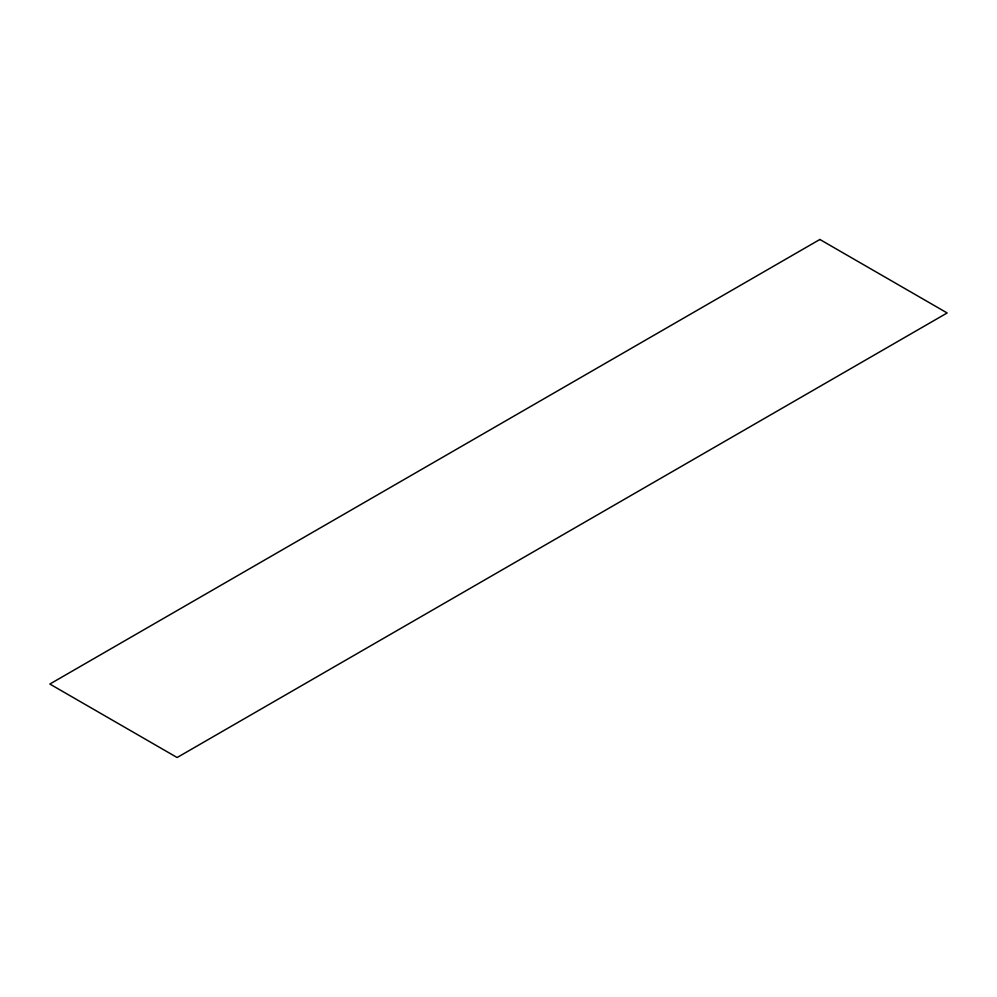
<?xml version="1.0" encoding="UTF-8"?>
<svg xmlns="http://www.w3.org/2000/svg" width="997" height="997" viewBox="0 0 997 997"><rect width="100%" height="100%" fill="white"/><g stroke="black" fill="none" stroke-linecap="round" stroke-linejoin="round"><path stroke-width="1.5" d="M819.87 239.479L49.85 684.042L177.13 757.521L947.15 312.958L819.87 239.479"/></g></svg>
